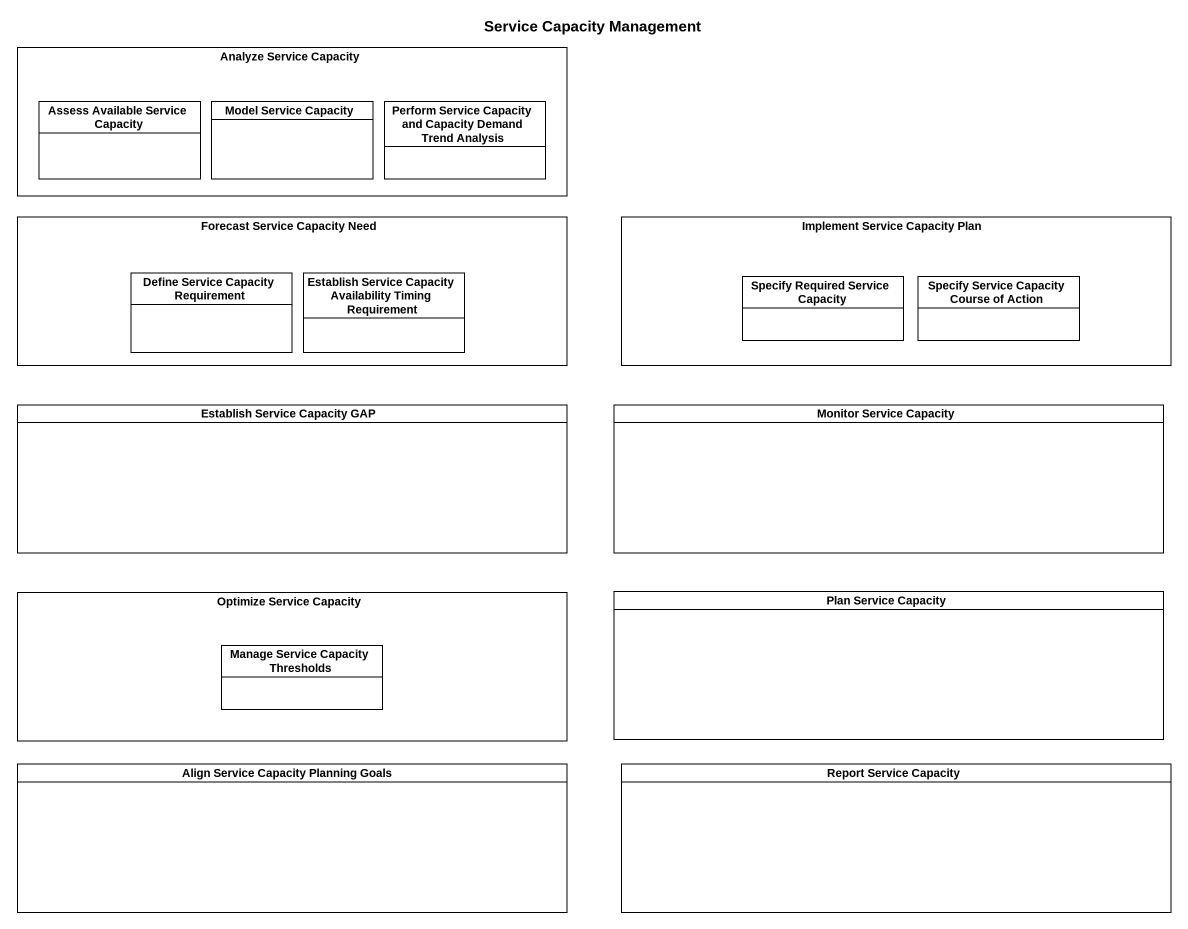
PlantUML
@startuml
title Service Capacity Management
hide circle
hide empty members
rectangle "Analyze Service Capacity" as Analyze_Service_Capacity {
  class "Assess Available Service Capacity" as Assess_Available_Service #FFFFFF
  class "Model Service Capacity" as Model_Service_Capacity #FFFFFF
  class "Perform Service Capacity and Capacity Demand Trend Analysis" as Perform_Service_Capacity #FFFFFF
}
rectangle "Forecast Service Capacity Need" as Forecast_Service_Capacity {
  class "Define Service Capacity Requirement" as Define_Service_Capacity #FFFFFF
  class "Establish Service Capacity Availability Timing Requirement" as Establish_Service_Capacity #FFFFFF
}
rectangle "Implement Service Capacity Plan" as Implement_Service_Capacity {
  class "Specify Required Service Capacity" as Specify_Required_Service #FFFFFF
  class "Specify Service Capacity Course of Action" as Specify_Service_Capacity #FFFFFF
}
class "Establish Service Capacity GAP" as Establish_Service_Capacity_2
class "Monitor Service Capacity" as Monitor_Service_Capacity
rectangle "Optimize Service Capacity" as Optimize_Service_Capacity {
  class "Manage Service Capacity Thresholds" as Manage_Service_Capacity #FFFFFF
}
class "Plan Service Capacity" as Plan_Service_Capacity
class "Align Service Capacity Planning Goals" as Align_Service_Capacity
class "Report Service Capacity" as Report_Service_Capacity
@enduml
